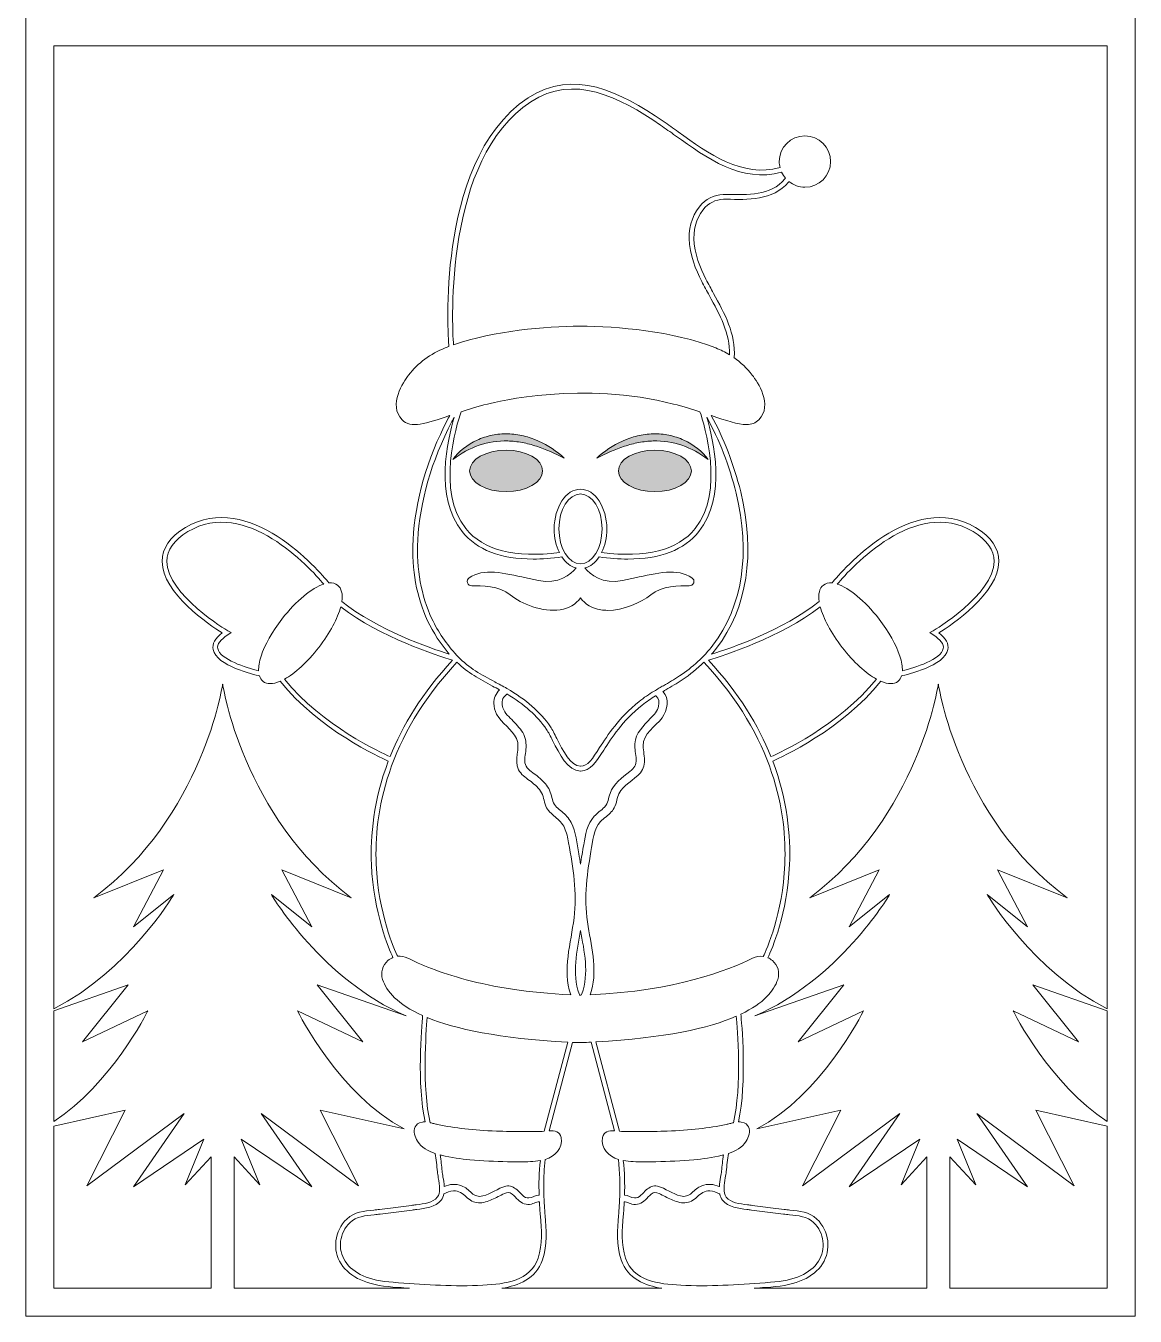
# Model space of a CAD drawing. Header units: centimetres. Extents: x 4.3 to 9.6, y -19.5 to -0.1.
# Drawn here: x 4.34 to 9.63, y -19.51 to -13.36 of the extents above; entities that cross this region are included whole.
import ezdxf

# ---------------------------------------------------------------- set-up
doc = ezdxf.new("R2010")
doc.units = ezdxf.units.CM
doc.header["$MEASUREMENT"] = 0
doc.layers.add('Layer 1', color=7, linetype='Continuous')

# ---------------------------------------------------------------- blocks, each defined once
blk = doc.blocks.new('block 2')
at = {"layer": 'Layer 1', "true_color": 0x71291b}
h = blk.add_hatch(color=26, dxfattribs=at)
h.dxf.hatch_style = 2
edge = h.paths.add_edge_path()
edge.add_spline(control_points=[(6.7678, -15.3309), (6.7678, -15.3309), (6.7501, -15.3247), (6.7501, -15.3247), (6.7384, -15.3202), (6.7262, -15.3175), (6.7141, -15.3139), (6.6896, -15.3082), (6.6646, -15.3047), (6.6393, -15.3038), (6.614, -15.3036), (6.5886, -15.3055), (6.5637, -15.3105), (6.539, -15.3158), (6.5147, -15.3232), (6.492, -15.3341), (6.4467, -15.3554), (6.4056, -15.3865), (6.3774, -15.4267), (6.4156, -15.3964), (6.4579, -15.374), (6.5019, -15.3586), (6.546, -15.3435), (6.5922, -15.3364), (6.6383, -15.3377), (6.6614, -15.3384), (6.6844, -15.3413), (6.7074, -15.3453), (6.7302, -15.3498), (6.7529, -15.3556), (6.7753, -15.3631), (6.8202, -15.3777), (6.8638, -15.3977), (6.9077, -15.4192), (6.8718, -15.386), (6.8303, -15.3586), (6.7849, -15.3384), (6.7849, -15.3384), (6.7678, -15.3309), (6.7678, -15.3309)], knot_values=[0, 0, 0, 0, 1, 1, 1, 2, 2, 2, 3, 3, 3, 4, 4, 4, 5, 5, 5, 6, 6, 6, 7, 7, 7, 8, 8, 8, 9, 9, 9, 10, 10, 10, 11, 11, 11, 12, 12, 12, 13, 13, 13, 13], degree=3, periodic=1)
h = blk.add_hatch(color=26, dxfattribs=at)
h.dxf.hatch_style = 2
edge = h.paths.add_edge_path()
edge.add_spline(control_points=[(7.2627, -15.3453), (7.2856, -15.3413), (7.3086, -15.3384), (7.3317, -15.3377), (7.3778, -15.3364), (7.424, -15.3435), (7.4681, -15.3586), (7.5121, -15.374), (7.5544, -15.3964), (7.5926, -15.4267), (7.5644, -15.3865), (7.5234, -15.3554), (7.478, -15.3341), (7.4553, -15.3232), (7.431, -15.3158), (7.4063, -15.3105), (7.3815, -15.3055), (7.3561, -15.3036), (7.3308, -15.3038), (7.3055, -15.3047), (7.2804, -15.3082), (7.2559, -15.3139), (7.2439, -15.3175), (7.2316, -15.3202), (7.2199, -15.3247), (7.2199, -15.3247), (7.2023, -15.3309), (7.2023, -15.3309), (7.2023, -15.3309), (7.1852, -15.3384), (7.1852, -15.3384), (7.1398, -15.3586), (7.0982, -15.386), (7.0623, -15.4192), (7.1062, -15.3977), (7.1498, -15.3777), (7.1947, -15.3631), (7.2171, -15.3556), (7.2398, -15.3498), (7.2627, -15.3453)], knot_values=[0, 0, 0, 0, 1, 1, 1, 2, 2, 2, 3, 3, 3, 4, 4, 4, 5, 5, 5, 6, 6, 6, 7, 7, 7, 8, 8, 8, 9, 9, 9, 10, 10, 10, 11, 11, 11, 12, 12, 12, 13, 13, 13, 13], degree=3, periodic=1)
h = blk.add_hatch(color=26, dxfattribs=at)
h.dxf.hatch_style = 2
edge = h.paths.add_edge_path()
edge.add_spline(control_points=[(6.6306, -15.3818), (6.5346, -15.3818), (6.4568, -15.426), (6.4568, -15.4806), (6.4568, -15.5352), (6.5346, -15.5795), (6.6306, -15.5795), (6.7265, -15.5795), (6.8043, -15.5352), (6.8043, -15.4806), (6.8043, -15.426), (6.7265, -15.3818), (6.6306, -15.3818)], knot_values=[0, 0, 0, 0, 1, 1, 1, 2, 2, 2, 3, 3, 3, 4, 4, 4, 4], degree=3, periodic=1)
h = blk.add_hatch(color=26, dxfattribs=at)
h.dxf.hatch_style = 2
edge = h.paths.add_edge_path()
edge.add_spline(control_points=[(7.5132, -15.4806), (7.5132, -15.426), (7.4354, -15.3818), (7.3395, -15.3818), (7.2435, -15.3818), (7.1657, -15.426), (7.1657, -15.4806), (7.1657, -15.5352), (7.2435, -15.5795), (7.3395, -15.5795), (7.4354, -15.5795), (7.5132, -15.5352), (7.5132, -15.4806)], knot_values=[0, 0, 0, 0, 1, 1, 1, 2, 2, 2, 3, 3, 3, 4, 4, 4, 4], degree=3, periodic=1)
at = {"layer": 'Layer 1', "lineweight": 0}
for points in [[(4.476, -19.3766), (4.476, -18.6036), (4.8156, -18.5281), (4.6329, -18.889), (5.0973, -18.5431), (4.8551, -18.8938), (5.1912, -18.6666), (5.1023, -18.884), (5.2258, -18.7506), (5.2258, -19.3766), (4.476, -19.3766)], [(9.494, -19.3766), (8.7442, -19.3766), (8.7442, -18.7506), (8.8677, -18.884), (8.7788, -18.6666), (9.1149, -18.8938), (8.8727, -18.5431), (9.3371, -18.889), (9.1544, -18.5281), (9.494, -18.6036), (9.494, -19.3766)]]:
    blk.add_lwpolyline(points, dxfattribs=at)
for points, knots in [([(9.515, -3.1393), (9.2939, -3.1393), (9.1149, -2.9603), (9.1149, -2.7392), (9.1149, -2.7392), (9.1149, -2.055), (9.1149, -2.055), (9.1149, -2.055), (9.0314, -2.055), (9.0314, -2.055), (8.8106, -2.055), (8.6313, -1.8757), (8.6313, -1.6549), (8.6313, -1.6549), (8.6313, -1.0918), (8.6313, -1.0918), (8.6313, -1.0918), (8.423, -1.0918), (8.423, -1.0918), (8.2021, -1.0918), (8.0229, -0.9125), (8.0229, -0.6917), (8.0229, -0.6917), (8.0229, -0.1409), (8.0229, -0.1409), (8.0229, -0.1409), (5.9471, -0.1409), (5.9471, -0.1409), (5.9471, -0.1409), (5.9471, -0.6917), (5.9471, -0.6917), (5.9471, -0.9125), (5.7681, -1.0918), (5.547, -1.0918), (5.547, -1.0918), (5.3387, -1.0918), (5.3387, -1.0918), (5.3387, -1.0918), (5.3387, -1.6549), (5.3387, -1.6549), (5.3387, -1.8757), (5.1597, -2.055), (4.9386, -2.055), (4.9386, -2.055), (4.8553, -2.055), (4.8553, -2.055), (4.8553, -2.055), (4.8553, -2.7392), (4.8553, -2.7392), (4.8553, -2.9603), (4.6761, -3.1393), (4.4552, -3.1393), (4.4552, -3.1393), (4.3427, -3.1393), (4.3427, -3.1393), (4.3427, -3.1393), (4.3427, -19.51), (4.3427, -19.51), (4.3427, -19.51), (5.2258, -19.51), (5.2258, -19.51), (5.2258, -19.51), (5.3347, -19.51), (5.3347, -19.51), (5.3347, -19.51), (8.6353, -19.51), (8.6353, -19.51), (8.6353, -19.51), (8.7442, -19.51), (8.7442, -19.51), (8.7442, -19.51), (9.6273, -19.51), (9.6273, -19.51), (9.6273, -19.51), (9.6273, -3.1393), (9.6273, -3.1393), (9.6273, -3.1393), (9.515, -3.1393), (9.515, -3.1393)], [0, 0, 0, 0, 1, 1, 1, 2, 2, 2, 3, 3, 3, 4, 4, 4, 5, 5, 5, 6, 6, 6, 7, 7, 7, 8, 8, 8, 9, 9, 9, 10, 10, 10, 11, 11, 11, 12, 12, 12, 13, 13, 13, 14, 14, 14, 15, 15, 15, 16, 16, 16, 17, 17, 17, 18, 18, 18, 19, 19, 19, 20, 20, 20, 21, 21, 21, 22, 22, 22, 23, 23, 23, 24, 24, 24, 25, 25, 25, 26, 26, 26, 26]), ([(7.8127, -19.3766), (7.8303, -19.3753), (7.8479, -19.3742), (7.8655, -19.3729), (7.8655, -19.3729), (7.8917, -19.371), (7.8917, -19.371), (8.0141, -19.3622), (8.0946, -19.3262), (8.1376, -19.2609), (8.1808, -19.1947), (8.1696, -19.103), (8.1109, -19.0469), (8.0754, -19.0131), (8.028, -19.0083), (7.9821, -19.004), (7.973, -19.0029), (7.9637, -19.0021), (7.9551, -19.0011), (7.9375, -18.9989), (7.9205, -18.9968), (7.9031, -18.9949), (7.87, -18.9909), (7.8359, -18.9869), (7.8026, -18.9819), (7.7956, -18.9808), (7.7884, -18.98), (7.7807, -18.9789), (7.7433, -18.9744), (7.7007, -18.9693), (7.6793, -18.9424), (7.6625, -18.9213), (7.6692, -18.8818), (7.6748, -18.8504), (7.6767, -18.8399), (7.6783, -18.8301), (7.6791, -18.8213), (7.682, -18.7922), (7.6855, -18.7629), (7.6895, -18.7341), (7.7233, -18.7231), (7.7551, -18.7071), (7.7746, -18.6756), (7.7858, -18.6575), (7.7956, -18.6287), (7.7852, -18.6074), (7.781, -18.5985), (7.7716, -18.5873), (7.7503, -18.5847), (7.7479, -18.5844), (7.7449, -18.5841), (7.7423, -18.5841), (7.7423, -18.5841), (7.7377, -18.5841), (7.7377, -18.5841), (7.7794, -18.395), (7.7521, -18.104), (7.7489, -18.0701), (7.8586, -18.0181), (7.9071, -17.9586), (7.9245, -17.905), (7.9354, -17.8719), (7.9258, -17.8375), (7.8991, -17.8149), (7.8925, -17.809), (7.8853, -17.8045), (7.8778, -17.8013), (7.897, -17.7607), (7.9709, -17.5905), (7.9807, -17.3563), (7.9866, -17.2219), (7.9714, -17.0509), (7.9005, -16.8637), (7.9389, -16.8469), (8.2317, -16.714), (8.4155, -16.4833), (8.4329, -16.4908), (8.4489, -16.4945), (8.463, -16.4945), (8.4761, -16.4945), (8.4878, -16.4913), (8.4972, -16.4841), (8.5054, -16.4774), (8.511, -16.4684), (8.5145, -16.4574), (8.5393, -16.4521), (8.7204, -16.4099), (8.7351, -16.3323), (8.7402, -16.3054), (8.7255, -16.2787), (8.6916, -16.2528), (8.7527, -16.2144), (8.9773, -16.0637), (8.9781, -15.9119), (8.9784, -15.8495), (8.941, -15.7951), (8.8671, -15.7506), (8.5646, -15.5689), (8.2315, -15.9559), (8.1832, -16.0149), (8.1669, -16.0136), (8.1528, -16.0168), (8.1419, -16.025), (8.1229, -16.04), (8.1168, -16.0674), (8.1221, -16.1035), (7.9493, -16.2403), (7.7057, -16.3243), (7.6097, -16.3542), (7.6177, -16.3449), (7.6254, -16.3353), (7.6329, -16.3256), (7.7791, -16.1368), (7.8196, -15.8722), (7.7481, -15.5806), (7.7151, -15.4473), (7.6679, -15.3251), (7.6078, -15.2165), (7.6081, -15.2168), (7.6084, -15.2168), (7.6084, -15.2168), (7.6788, -15.2408), (7.7345, -15.2595), (7.7759, -15.2595), (7.8002, -15.2595), (7.8196, -15.2528), (7.8346, -15.2373), (7.9034, -15.1659), (7.8282, -15.0557), (7.8034, -15.024), (7.7783, -14.9911), (7.7484, -14.9631), (7.7151, -14.9399), (7.7151, -14.9399), (7.7177, -14.9402), (7.7177, -14.9402), (7.7249, -14.8282), (7.6711, -14.7297), (7.6188, -14.6345), (7.6068, -14.6124), (7.594, -14.5894), (7.5828, -14.567), (7.5566, -14.515), (7.5262, -14.4459), (7.5252, -14.3728), (7.5241, -14.3142), (7.5444, -14.2584), (7.5796, -14.224), (7.6065, -14.1973), (7.6417, -14.1837), (7.6815, -14.185), (7.7794, -14.1883), (7.9007, -14.1922), (7.9759, -14.104), (7.9767, -14.1032), (7.9773, -14.1024), (7.9781, -14.1016), (7.9992, -14.1181), (8.0253, -14.1282), (8.0541, -14.1282), (8.1216, -14.1282), (8.1763, -14.0736), (8.1763, -14.0061), (8.1763, -13.9386), (8.1216, -13.8839), (8.0541, -13.8839), (7.9866, -13.8839), (7.9319, -13.9386), (7.9319, -14.0061), (7.9319, -14.0159), (7.9333, -14.0255), (7.9354, -14.0351), (7.7561, -14.084), (7.594, -13.9677), (7.4507, -13.8644), (7.4262, -13.8468), (7.403, -13.8303), (7.3795, -13.814), (7.1728, -13.6726), (6.9519, -13.5609), (6.7359, -13.7022), (6.4993, -13.8572), (6.4091, -14.173), (6.3755, -14.4107), (6.3416, -14.6484), (6.3555, -14.8572), (6.3579, -14.8879), (6.352, -14.8903), (6.3462, -14.8922), (6.3403, -14.8946), (6.2696, -14.9223), (6.2112, -14.9658), (6.1664, -15.024), (6.1418, -15.0557), (6.0666, -15.1659), (6.1354, -15.2373), (6.1757, -15.2795), (6.2499, -15.2547), (6.3616, -15.2168), (6.3616, -15.2168), (6.3619, -15.2168), (6.3622, -15.2165), (6.3587, -15.2227), (6.3558, -15.2285), (6.3528, -15.2344), (6.2533, -15.4257), (6.1962, -15.6246), (6.1874, -15.8098), (6.1805, -15.9522), (6.2037, -16.0816), (6.2568, -16.1949), (6.2837, -16.2518), (6.3184, -16.3051), (6.36, -16.3539), (6.2635, -16.324), (6.0205, -16.24), (5.8479, -16.1035), (5.8532, -16.0674), (5.8471, -16.04), (5.8279, -16.025), (5.8172, -16.0168), (5.8031, -16.0136), (5.7868, -16.0149), (5.7385, -15.9559), (5.4054, -15.5689), (5.1031, -15.7506), (5.029, -15.7951), (4.9916, -15.8495), (4.9919, -15.9119), (4.993, -16.0637), (5.2173, -16.2144), (5.2784, -16.2528), (5.2445, -16.2787), (5.2298, -16.3054), (5.2349, -16.3323), (5.2496, -16.4099), (5.4307, -16.4518), (5.4555, -16.4574), (5.459, -16.4684), (5.4646, -16.4774), (5.4728, -16.4841), (5.4822, -16.4913), (5.4939, -16.4945), (5.507, -16.4945), (5.5211, -16.4945), (5.5371, -16.4908), (5.5545, -16.4833), (5.7383, -16.714), (6.0311, -16.8469), (6.0695, -16.8637), (5.9989, -17.0509), (5.9834, -17.2219), (5.989, -17.3563), (5.9991, -17.5887), (6.0719, -17.758), (6.0917, -17.8002), (6.0834, -17.8037), (6.0754, -17.8085), (6.0679, -17.8149), (6.0413, -17.8375), (6.0317, -17.8719), (6.0423, -17.905), (6.061, -17.9608), (6.1128, -18.0232), (6.2331, -18.0771), (6.2277, -18.1326), (6.2053, -18.4044), (6.2448, -18.5841), (6.2448, -18.5841), (6.2405, -18.5841), (6.2405, -18.5841), (6.2376, -18.5841), (6.2349, -18.5844), (6.2323, -18.5847), (6.2109, -18.5873), (6.2016, -18.5985), (6.197, -18.6074), (6.1869, -18.6287), (6.1968, -18.6575), (6.2082, -18.6756), (6.2275, -18.7071), (6.2592, -18.7231), (6.2931, -18.7341), (6.2971, -18.7629), (6.3005, -18.7922), (6.3035, -18.8213), (6.3043, -18.8301), (6.3059, -18.8399), (6.3077, -18.8504), (6.3107, -18.8674), (6.3141, -18.8866), (6.3139, -18.904), (6.3136, -18.9192), (6.3109, -18.9325), (6.3029, -18.9424), (6.2819, -18.9693), (6.2392, -18.9744), (6.2018, -18.9789), (6.1941, -18.98), (6.1869, -18.9808), (6.18, -18.9819), (6.1466, -18.9869), (6.1125, -18.9909), (6.0794, -18.9949), (6.0621, -18.9968), (6.045, -18.9989), (6.0274, -19.0011), (6.0189, -19.0021), (6.0098, -19.0029), (6.0005, -19.004), (5.9546, -19.0083), (5.9071, -19.0131), (5.8716, -19.0469), (5.8129, -19.103), (5.8015, -19.1947), (5.8449, -19.2609), (5.8879, -19.3262), (5.9682, -19.3622), (6.0911, -19.371), (6.0911, -19.371), (6.117, -19.3729), (6.117, -19.3729), (6.1346, -19.3742), (6.1522, -19.3753), (6.1698, -19.3766), (6.1698, -19.3766), (5.3347, -19.3766), (5.3347, -19.3766), (5.3347, -19.3766), (5.3347, -18.7506), (5.3347, -18.7506), (5.3347, -18.7506), (5.4582, -18.884), (5.4582, -18.884), (5.4582, -18.884), (5.3691, -18.6666), (5.3691, -18.6666), (5.3691, -18.6666), (5.7052, -18.8938), (5.7052, -18.8938), (5.7052, -18.8938), (5.463, -18.5431), (5.463, -18.5431), (5.463, -18.5431), (5.9276, -18.889), (5.9276, -18.889), (5.9276, -18.889), (5.7449, -18.5281), (5.7449, -18.5281), (5.7449, -18.5281), (6.145, -18.6172), (6.145, -18.6172), (5.8385, -18.4566), (5.6422, -18.0661), (5.6364, -18.0539), (5.6364, -18.0539), (5.9474, -18.2019), (5.9474, -18.2019), (5.9474, -18.2019), (5.73, -17.9301), (5.73, -17.9301), (5.73, -17.9301), (6.1549, -18.0784), (6.1549, -18.0784), (5.7561, -17.9082), (5.5201, -17.5126), (5.5129, -17.5004), (5.5129, -17.5004), (5.7052, -17.6535), (5.7052, -17.6535), (5.7052, -17.6535), (5.5619, -17.3817), (5.5619, -17.3817), (5.5619, -17.3817), (5.893, -17.515), (5.893, -17.515), (5.3741, -17.1296), (5.2803, -16.4969), (5.2803, -16.4969), (5.2803, -16.4969), (5.1864, -17.1296), (4.6673, -17.515), (4.6673, -17.515), (4.9986, -17.3817), (4.9986, -17.3817), (4.9986, -17.3817), (4.8551, -17.6535), (4.8551, -17.6535), (4.8551, -17.6535), (5.0477, -17.5004), (5.0477, -17.5004), (5.041, -17.5118), (4.8321, -17.8618), (4.476, -18.0451), (4.476, -18.0451), (4.476, -13.4544), (4.476, -13.4544), (4.476, -13.4544), (9.494, -13.4544), (9.494, -13.4544), (9.494, -13.4544), (9.494, -18.0451), (9.494, -18.0451), (9.1379, -17.8618), (8.929, -17.5118), (8.9223, -17.5004), (8.9223, -17.5004), (9.1149, -17.6535), (9.1149, -17.6535), (9.1149, -17.6535), (8.9714, -17.3817), (8.9714, -17.3817), (8.9714, -17.3817), (9.3027, -17.515), (9.3027, -17.515), (8.7836, -17.1296), (8.6897, -16.4969), (8.6897, -16.4969), (8.6897, -16.4969), (8.5959, -17.1296), (8.077, -17.515), (8.077, -17.515), (8.4081, -17.3817), (8.4081, -17.3817), (8.4081, -17.3817), (8.2648, -17.6535), (8.2648, -17.6535), (8.2648, -17.6535), (8.4571, -17.5004), (8.4571, -17.5004), (8.4499, -17.5126), (8.2139, -17.9082), (7.8151, -18.0784), (7.8151, -18.0784), (8.24, -17.9301), (8.24, -17.9301), (8.24, -17.9301), (8.0226, -18.2019), (8.0226, -18.2019), (8.0226, -18.2019), (8.3336, -18.0539), (8.3336, -18.0539), (8.3278, -18.0661), (8.1315, -18.4566), (7.825, -18.6172), (7.825, -18.6172), (8.2251, -18.5281), (8.2251, -18.5281), (8.2251, -18.5281), (8.0424, -18.889), (8.0424, -18.889), (8.0424, -18.889), (8.507, -18.5431), (8.507, -18.5431), (8.507, -18.5431), (8.2648, -18.8938), (8.2648, -18.8938), (8.2648, -18.8938), (8.6009, -18.6666), (8.6009, -18.6666), (8.6009, -18.6666), (8.5118, -18.884), (8.5118, -18.884), (8.5118, -18.884), (8.6353, -18.7506), (8.6353, -18.7506), (8.6353, -18.7506), (8.6353, -19.3766), (8.6353, -19.3766), (8.6353, -19.3766), (7.8127, -19.3766), (7.8127, -19.3766)], [0, 0, 0, 0, 1, 1, 1, 2, 2, 2, 3, 3, 3, 4, 4, 4, 5, 5, 5, 6, 6, 6, 7, 7, 7, 8, 8, 8, 9, 9, 9, 10, 10, 10, 11, 11, 11, 12, 12, 12, 13, 13, 13, 14, 14, 14, 15, 15, 15, 16, 16, 16, 17, 17, 17, 18, 18, 18, 19, 19, 19, 20, 20, 20, 21, 21, 21, 22, 22, 22, 23, 23, 23, 24, 24, 24, 25, 25, 25, 26, 26, 26, 27, 27, 27, 28, 28, 28, 29, 29, 29, 30, 30, 30, 31, 31, 31, 32, 32, 32, 33, 33, 33, 34, 34, 34, 35, 35, 35, 36, 36, 36, 37, 37, 37, 38, 38, 38, 39, 39, 39, 40, 40, 40, 41, 41, 41, 42, 42, 42, 43, 43, 43, 44, 44, 44, 45, 45, 45, 46, 46, 46, 47, 47, 47, 48, 48, 48, 49, 49, 49, 50, 50, 50, 51, 51, 51, 52, 52, 52, 53, 53, 53, 54, 54, 54, 55, 55, 55, 56, 56, 56, 57, 57, 57, 58, 58, 58, 59, 59, 59, 60, 60, 60, 61, 61, 61, 62, 62, 62, 63, 63, 63, 64, 64, 64, 65, 65, 65, 66, 66, 66, 67, 67, 67, 68, 68, 68, 69, 69, 69, 70, 70, 70, 71, 71, 71, 72, 72, 72, 73, 73, 73, 74, 74, 74, 75, 75, 75, 76, 76, 76, 77, 77, 77, 78, 78, 78, 79, 79, 79, 80, 80, 80, 81, 81, 81, 82, 82, 82, 83, 83, 83, 84, 84, 84, 85, 85, 85, 86, 86, 86, 87, 87, 87, 88, 88, 88, 89, 89, 89, 90, 90, 90, 91, 91, 91, 92, 92, 92, 93, 93, 93, 94, 94, 94, 95, 95, 95, 96, 96, 96, 97, 97, 97, 98, 98, 98, 99, 99, 99, 100, 100, 100, 101, 101, 101, 102, 102, 102, 103, 103, 103, 104, 104, 104, 105, 105, 105, 106, 106, 106, 107, 107, 107, 108, 108, 108, 109, 109, 109, 110, 110, 110, 111, 111, 111, 112, 112, 112, 113, 113, 113, 114, 114, 114, 115, 115, 115, 116, 116, 116, 117, 117, 117, 118, 118, 118, 119, 119, 119, 120, 120, 120, 121, 121, 121, 122, 122, 122, 123, 123, 123, 124, 124, 124, 125, 125, 125, 126, 126, 126, 127, 127, 127, 128, 128, 128, 129, 129, 129, 130, 130, 130, 131, 131, 131, 132, 132, 132, 133, 133, 133, 134, 134, 134, 135, 135, 135, 136, 136, 136, 137, 137, 137, 138, 138, 138, 139, 139, 139, 140, 140, 140, 141, 141, 141, 142, 142, 142, 143, 143, 143, 144, 144, 144, 145, 145, 145, 146, 146, 146, 147, 147, 147, 148, 148, 148, 149, 149, 149, 150, 150, 150, 151, 151, 151, 152, 152, 152, 153, 153, 153, 154, 154, 154, 155, 155, 155, 156, 156, 156, 157, 157, 157, 157]), ([(6.9826, -14.79), (6.8151, -14.7927), (6.5793, -14.8106), (6.38, -14.8799), (6.3731, -14.7818), (6.3334, -13.9927), (6.7481, -13.7215), (6.953, -13.5873), (7.1667, -13.6956), (7.3667, -13.8327), (7.3899, -13.8487), (7.4131, -13.8652), (7.4377, -13.8828), (7.5854, -13.989), (7.7527, -14.1093), (7.9429, -14.0565), (7.9477, -14.0671), (7.9541, -14.077), (7.9618, -14.0858), (7.9607, -14.0869), (7.9599, -14.0882), (7.9589, -14.089), (7.8906, -14.1693), (7.7799, -14.1656), (7.682, -14.1626), (7.6364, -14.161), (7.5953, -14.1765), (7.5636, -14.2077), (7.5244, -14.2467), (7.5014, -14.3086), (7.5025, -14.3731), (7.5038, -14.451), (7.5353, -14.523), (7.5625, -14.5772), (7.574, -14.5998), (7.587, -14.623), (7.599, -14.6454), (7.6476, -14.7345), (7.698, -14.8263), (7.6953, -14.9271), (7.6748, -14.9146), (7.6529, -14.9036), (7.6297, -14.8946), (7.4222, -14.813), (7.1634, -14.7927), (6.9826, -14.79)], [0, 0, 0, 0, 1, 1, 1, 2, 2, 2, 3, 3, 3, 4, 4, 4, 5, 5, 5, 6, 6, 6, 7, 7, 7, 8, 8, 8, 9, 9, 9, 10, 10, 10, 11, 11, 11, 12, 12, 12, 13, 13, 13, 14, 14, 14, 15, 15, 15, 15]), ([(7.1104, -15.757), (7.1104, -15.6529), (7.0538, -15.5678), (6.985, -15.5678), (6.9159, -15.5678), (6.8596, -15.6529), (6.8596, -15.757), (6.8596, -15.7991), (6.8692, -15.838), (6.8844, -15.8695), (6.6716, -15.897), (6.5214, -15.8588), (6.4387, -15.7556), (6.2973, -15.579), (6.3944, -15.2619), (6.4158, -15.1989), (6.4539, -15.1861), (6.4958, -15.1736), (6.5414, -15.1619), (6.5868, -15.1501), (6.9973, -15.0517), (7.4286, -15.1619), (7.4742, -15.1736), (7.5161, -15.1861), (7.5542, -15.1989), (7.5758, -15.2619), (7.6727, -15.579), (7.5313, -15.7556), (7.4486, -15.8588), (7.2987, -15.897), (7.0853, -15.8695), (7.101, -15.838), (7.1104, -15.7991), (7.1104, -15.757)], [0, 0, 0, 0, 1, 1, 1, 2, 2, 2, 3, 3, 3, 4, 4, 4, 5, 5, 5, 6, 6, 6, 7, 7, 7, 8, 8, 8, 9, 9, 9, 10, 10, 10, 11, 11, 11, 11]), ([(6.3835, -15.2243), (6.3515, -15.331), (6.2883, -15.6036), (6.4211, -15.7698), (6.491, -15.857), (6.6044, -15.901), (6.7591, -15.901), (6.8017, -15.901), (6.8476, -15.8978), (6.8964, -15.8909), (6.9146, -15.9181), (6.9378, -15.9367), (6.9639, -15.9434), (6.9389, -15.9719), (6.8791, -16.0232), (6.7849, -16.0037), (6.7652, -15.9997), (6.7452, -15.9952), (6.7255, -15.9906), (6.6209, -15.9666), (6.5219, -15.9439), (6.4542, -15.9898), (6.4462, -15.9952), (6.443, -16.005), (6.4462, -16.0141), (6.4491, -16.0232), (6.4574, -16.0288), (6.4667, -16.0282), (6.5129, -16.0261), (6.598, -16.0285), (6.6497, -16.0712), (6.7033, -16.1152), (6.8052, -16.1552), (6.8879, -16.1429), (6.9303, -16.1365), (6.9631, -16.1173), (6.985, -16.0858), (7.0069, -16.1173), (7.0397, -16.1365), (7.0821, -16.1429), (7.0925, -16.1445), (7.1029, -16.1453), (7.1136, -16.1453), (7.1893, -16.1453), (7.2733, -16.1096), (7.32, -16.0712), (7.3723, -16.0285), (7.4571, -16.0261), (7.5033, -16.0282), (7.5129, -16.0285), (7.5209, -16.0232), (7.5241, -16.0141), (7.5273, -16.005), (7.5238, -15.9952), (7.5158, -15.9898), (7.4481, -15.9439), (7.3491, -15.9666), (7.2445, -15.9906), (7.2248, -15.9952), (7.2048, -15.9997), (7.1851, -16.0037), (7.0909, -16.0232), (7.0311, -15.9719), (7.0058, -15.9434), (7.0319, -15.9367), (7.0554, -15.9181), (7.0736, -15.8909), (7.1224, -15.8978), (7.1683, -15.901), (7.2109, -15.901), (7.3656, -15.901), (7.4793, -15.857), (7.5489, -15.7698), (7.6817, -15.6036), (7.6188, -15.3318), (7.5865, -15.2248), (7.6457, -15.3312), (7.694, -15.4553), (7.7263, -15.5862), (7.7962, -15.8709), (7.7567, -16.1285), (7.6153, -16.3118), (7.5729, -16.3667), (7.5196, -16.4158), (7.4571, -16.4579), (7.4321, -16.4745), (7.4057, -16.4897), (7.38, -16.5044), (7.3731, -16.5086), (7.3659, -16.5126), (7.3587, -16.5169), (7.351, -16.5212), (7.3435, -16.5257), (7.336, -16.5302), (7.3112, -16.5452), (7.287, -16.5612), (7.2643, -16.5799), (7.1667, -16.658), (7.1146, -16.7399), (7.0762, -16.7996), (7.0421, -16.8533), (7.0194, -16.8887), (6.9863, -16.8887), (6.9863, -16.8887), (6.9853, -16.8887), (6.9853, -16.8887), (6.9383, -16.8877), (6.9004, -16.8116), (6.8724, -16.7562), (6.8612, -16.7335), (6.8514, -16.714), (6.842, -16.7002), (6.7929, -16.6295), (6.7252, -16.57), (6.6342, -16.518), (6.6148, -16.5068), (6.5956, -16.4966), (6.5769, -16.4865), (6.5137, -16.4523), (6.4539, -16.4201), (6.4019, -16.3665), (6.4019, -16.3665), (6.4019, -16.3662), (6.4019, -16.3662), (6.4019, -16.3662), (6.4016, -16.3662), (6.4016, -16.3662), (6.3998, -16.3641), (6.3974, -16.3622), (6.3955, -16.3598), (6.3467, -16.3072), (6.3069, -16.2486), (6.2773, -16.1853), (6.2259, -16.0754), (6.2032, -15.9495), (6.2098, -15.8108), (6.2187, -15.6289), (6.2752, -15.4334), (6.3728, -15.2448), (6.3763, -15.2381), (6.38, -15.2312), (6.3835, -15.2243)], [0, 0, 0, 0, 1, 1, 1, 2, 2, 2, 3, 3, 3, 4, 4, 4, 5, 5, 5, 6, 6, 6, 7, 7, 7, 8, 8, 8, 9, 9, 9, 10, 10, 10, 11, 11, 11, 12, 12, 12, 13, 13, 13, 14, 14, 14, 15, 15, 15, 16, 16, 16, 17, 17, 17, 18, 18, 18, 19, 19, 19, 20, 20, 20, 21, 21, 21, 22, 22, 22, 23, 23, 23, 24, 24, 24, 25, 25, 25, 26, 26, 26, 27, 27, 27, 28, 28, 28, 29, 29, 29, 30, 30, 30, 31, 31, 31, 32, 32, 32, 33, 33, 33, 34, 34, 34, 35, 35, 35, 36, 36, 36, 37, 37, 37, 38, 38, 38, 39, 39, 39, 40, 40, 40, 41, 41, 41, 42, 42, 42, 43, 43, 43, 44, 44, 44, 45, 45, 45, 46, 46, 46, 47, 47, 47, 47]), ([(6.7678, -15.3309), (6.7678, -15.3309), (6.7501, -15.3247), (6.7501, -15.3247), (6.7384, -15.3202), (6.7262, -15.3175), (6.7141, -15.3139), (6.6896, -15.3082), (6.6646, -15.3047), (6.6393, -15.3038), (6.614, -15.3036), (6.5886, -15.3055), (6.5637, -15.3105), (6.539, -15.3158), (6.5147, -15.3232), (6.492, -15.3341), (6.4467, -15.3554), (6.4056, -15.3865), (6.3774, -15.4267), (6.4156, -15.3964), (6.4579, -15.374), (6.5019, -15.3586), (6.546, -15.3435), (6.5922, -15.3364), (6.6383, -15.3377), (6.6614, -15.3384), (6.6844, -15.3413), (6.7074, -15.3453), (6.7302, -15.3498), (6.7529, -15.3556), (6.7753, -15.3631), (6.8202, -15.3777), (6.8638, -15.3977), (6.9077, -15.4192), (6.8718, -15.386), (6.8303, -15.3586), (6.7849, -15.3384), (6.7849, -15.3384), (6.7678, -15.3309), (6.7678, -15.3309)], [0, 0, 0, 0, 1, 1, 1, 2, 2, 2, 3, 3, 3, 4, 4, 4, 5, 5, 5, 6, 6, 6, 7, 7, 7, 8, 8, 8, 9, 9, 9, 10, 10, 10, 11, 11, 11, 12, 12, 12, 13, 13, 13, 13]), ([(7.2627, -15.3453), (7.2856, -15.3413), (7.3086, -15.3384), (7.3317, -15.3377), (7.3778, -15.3364), (7.424, -15.3435), (7.4681, -15.3586), (7.5121, -15.374), (7.5544, -15.3964), (7.5926, -15.4267), (7.5644, -15.3865), (7.5234, -15.3554), (7.478, -15.3341), (7.4553, -15.3232), (7.431, -15.3158), (7.4063, -15.3105), (7.3815, -15.3055), (7.3561, -15.3036), (7.3308, -15.3038), (7.3055, -15.3047), (7.2804, -15.3082), (7.2559, -15.3139), (7.2439, -15.3175), (7.2316, -15.3202), (7.2199, -15.3247), (7.2199, -15.3247), (7.2023, -15.3309), (7.2023, -15.3309), (7.2023, -15.3309), (7.1852, -15.3384), (7.1852, -15.3384), (7.1398, -15.3586), (7.0982, -15.386), (7.0623, -15.4192), (7.1062, -15.3977), (7.1498, -15.3777), (7.1947, -15.3631), (7.2171, -15.3556), (7.2398, -15.3498), (7.2627, -15.3453)], [0, 0, 0, 0, 1, 1, 1, 2, 2, 2, 3, 3, 3, 4, 4, 4, 5, 5, 5, 6, 6, 6, 7, 7, 7, 8, 8, 8, 9, 9, 9, 10, 10, 10, 11, 11, 11, 12, 12, 12, 13, 13, 13, 13]), ([(6.6306, -15.3818), (6.5346, -15.3818), (6.4568, -15.426), (6.4568, -15.4806), (6.4568, -15.5352), (6.5346, -15.5795), (6.6306, -15.5795), (6.7265, -15.5795), (6.8043, -15.5352), (6.8043, -15.4806), (6.8043, -15.426), (6.7265, -15.3818), (6.6306, -15.3818)], [0, 0, 0, 0, 1, 1, 1, 2, 2, 2, 3, 3, 3, 4, 4, 4, 4]), ([(7.5132, -15.4806), (7.5132, -15.426), (7.4354, -15.3818), (7.3395, -15.3818), (7.2435, -15.3818), (7.1657, -15.426), (7.1657, -15.4806), (7.1657, -15.5352), (7.2435, -15.5795), (7.3395, -15.5795), (7.4354, -15.5795), (7.5132, -15.5352), (7.5132, -15.4806)], [0, 0, 0, 0, 1, 1, 1, 2, 2, 2, 3, 3, 3, 4, 4, 4, 4]), ([(5.3045, -16.2422), (5.3016, -16.2406), (5.0156, -16.0709), (5.0146, -15.9117), (5.0143, -15.8578), (5.0479, -15.8103), (5.1149, -15.77), (5.3888, -15.6052), (5.6953, -15.9413), (5.7617, -16.0202), (5.7054, -16.0381), (5.6313, -16.0984), (5.5627, -16.1867), (5.5166, -16.2467), (5.4811, -16.3094), (5.4632, -16.3638), (5.4547, -16.3905), (5.451, -16.4137), (5.4515, -16.4331), (5.3928, -16.4193), (5.2669, -16.3795), (5.257, -16.3278), (5.2533, -16.3075), (5.2696, -16.2851), (5.3051, -16.2614), (5.3051, -16.2614), (5.3203, -16.2515), (5.3203, -16.2515), (5.3203, -16.2515), (5.3045, -16.2422), (5.3045, -16.2422)], [0, 0, 0, 0, 1, 1, 1, 2, 2, 2, 3, 3, 3, 4, 4, 4, 5, 5, 5, 6, 6, 6, 7, 7, 7, 8, 8, 8, 9, 9, 9, 10, 10, 10, 10]), ([(6.985, -15.9237), (6.9285, -15.9237), (6.8823, -15.849), (6.8823, -15.757), (6.8823, -15.6652), (6.9285, -15.5905), (6.985, -15.5905), (7.0415, -15.5905), (7.0877, -15.6652), (7.0877, -15.757), (7.0877, -15.849), (7.0415, -15.9237), (6.985, -15.9237)], [0, 0, 0, 0, 1, 1, 1, 2, 2, 2, 3, 3, 3, 4, 4, 4, 4]), ([(8.6647, -16.2614), (8.7004, -16.2851), (8.7167, -16.3075), (8.713, -16.3278), (8.7033, -16.3795), (8.5772, -16.4193), (8.5185, -16.4331), (8.519, -16.4137), (8.5153, -16.3905), (8.5065, -16.3638), (8.4889, -16.3094), (8.4534, -16.2467), (8.4073, -16.1867), (8.3387, -16.0984), (8.2646, -16.0381), (8.2083, -16.0202), (8.2747, -15.9413), (8.5812, -15.6052), (8.8554, -15.77), (8.9218, -15.8103), (8.9557, -15.8578), (8.9554, -15.9117), (8.9546, -16.0709), (8.6681, -16.2406), (8.6655, -16.2422), (8.6655, -16.2422), (8.6497, -16.2515), (8.6497, -16.2515), (8.6497, -16.2515), (8.6647, -16.2614), (8.6647, -16.2614)], [0, 0, 0, 0, 1, 1, 1, 2, 2, 2, 3, 3, 3, 4, 4, 4, 5, 5, 5, 6, 6, 6, 7, 7, 7, 8, 8, 8, 9, 9, 9, 10, 10, 10, 10]), ([(5.7383, -16.3224), (5.7924, -16.2523), (5.8284, -16.1832), (5.8428, -16.128), (6.0333, -16.275), (6.3008, -16.3603), (6.3758, -16.3825), (6.2307, -16.5385), (6.1368, -16.6951), (6.0778, -16.8426), (6.0381, -16.8253), (5.7548, -16.6961), (5.575, -16.4732), (5.6252, -16.4457), (5.6833, -16.3929), (5.7383, -16.3224)], [0, 0, 0, 0, 1, 1, 1, 2, 2, 2, 3, 3, 3, 4, 4, 4, 5, 5, 5, 5]), ([(8.2317, -16.3224), (8.2864, -16.3929), (8.3448, -16.4457), (8.395, -16.4732), (8.2152, -16.6959), (7.9322, -16.8253), (7.8922, -16.8426), (7.8332, -16.6951), (7.7396, -16.5385), (7.5942, -16.3825), (7.6692, -16.3603), (7.9367, -16.275), (8.1272, -16.128), (8.1416, -16.1832), (8.1776, -16.2523), (8.2317, -16.3224)], [0, 0, 0, 0, 1, 1, 1, 2, 2, 2, 3, 3, 3, 4, 4, 4, 5, 5, 5, 5]), ([(6.3966, -16.3931), (6.4483, -16.4427), (6.5054, -16.4737), (6.5662, -16.5065), (6.5772, -16.5124), (6.5884, -16.5182), (6.5996, -16.5244), (6.5806, -16.5412), (6.5721, -16.5644), (6.5721, -16.5881), (6.5721, -16.6057), (6.5769, -16.6236), (6.5854, -16.6399), (6.6092, -16.6849), (6.6596, -16.7106), (6.6804, -16.757), (6.7012, -16.8044), (6.6654, -16.857), (6.69, -16.905), (6.7012, -16.9274), (6.7225, -16.9418), (6.7423, -16.9565), (6.7612, -16.9706), (6.7807, -16.9866), (6.7943, -17.0066), (6.8095, -17.029), (6.8097, -17.0539), (6.8199, -17.0781), (6.829, -17.0997), (6.8463, -17.1152), (6.8642, -17.1299), (6.8826, -17.1451), (6.8988, -17.1603), (6.909, -17.1824), (6.9194, -17.2046), (6.9239, -17.2291), (6.9282, -17.2531), (6.9495, -17.3713), (6.9693, -17.4916), (6.9543, -17.6116), (6.9394, -17.7324), (6.8978, -17.8578), (6.9383, -17.9776), (6.7348, -17.969), (6.5697, -17.9402), (6.4411, -17.9061), (6.3125, -17.8719), (6.2205, -17.8325), (6.1624, -17.8031), (6.1466, -17.7954), (6.1301, -17.7925), (6.1141, -17.7943), (6.0984, -17.7621), (6.0215, -17.5919), (6.0117, -17.3545), (6.0015, -17.1133), (6.0607, -16.7516), (6.3966, -16.3931)], [0, 0, 0, 0, 1, 1, 1, 2, 2, 2, 3, 3, 3, 4, 4, 4, 5, 5, 5, 6, 6, 6, 7, 7, 7, 8, 8, 8, 9, 9, 9, 10, 10, 10, 11, 11, 11, 12, 12, 12, 13, 13, 13, 14, 14, 14, 15, 15, 15, 16, 16, 16, 17, 17, 17, 18, 18, 18, 19, 19, 19, 19]), ([(7.0317, -17.9776), (7.0677, -17.8717), (7.0391, -17.7591), (7.0215, -17.6524), (7.0122, -17.5937), (7.0085, -17.5353), (7.0117, -17.4761), (7.0151, -17.4153), (7.0242, -17.3547), (7.0346, -17.2947), (7.0426, -17.2475), (7.0464, -17.1886), (7.081, -17.152), (7.0968, -17.1355), (7.1168, -17.1235), (7.1317, -17.1064), (7.1386, -17.0984), (7.1448, -17.0899), (7.149, -17.0805), (7.1554, -17.0667), (7.1568, -17.0517), (7.161, -17.0373), (7.1749, -16.9877), (7.2229, -16.965), (7.2581, -16.9327), (7.2768, -16.9159), (7.2878, -16.8943), (7.2896, -16.8693), (7.2918, -16.8429), (7.2837, -16.817), (7.2832, -16.7906), (7.2824, -16.733), (7.3427, -16.6991), (7.3734, -16.6575), (7.4009, -16.6201), (7.4086, -16.567), (7.3779, -16.5318), (7.3824, -16.5294), (7.387, -16.5268), (7.3915, -16.5241), (7.4174, -16.5092), (7.4438, -16.4937), (7.4697, -16.4766), (7.5075, -16.4513), (7.542, -16.423), (7.5729, -16.3929), (7.9093, -16.7514), (7.9685, -17.1133), (7.9583, -17.3545), (7.9485, -17.5929), (7.8708, -17.7636), (7.8556, -17.7949), (7.8388, -17.7922), (7.8212, -17.7949), (7.8047, -17.8031), (7.6887, -17.8618), (7.4374, -17.96), (7.0317, -17.9776)], [0, 0, 0, 0, 1, 1, 1, 2, 2, 2, 3, 3, 3, 4, 4, 4, 5, 5, 5, 6, 6, 6, 7, 7, 7, 8, 8, 8, 9, 9, 9, 10, 10, 10, 11, 11, 11, 12, 12, 12, 13, 13, 13, 14, 14, 14, 15, 15, 15, 16, 16, 16, 17, 17, 17, 18, 18, 18, 19, 19, 19, 19]), ([(7.0002, -17.2624), (6.9949, -17.2934), (6.9895, -17.3246), (6.985, -17.3558), (6.9826, -17.3393), (6.9799, -17.3225), (6.9773, -17.3059), (6.969, -17.2563), (6.9642, -17.2016), (6.9405, -17.1565), (6.9292, -17.1355), (6.9132, -17.1195), (6.8954, -17.1045), (6.8786, -17.0909), (6.8602, -17.0773), (6.8538, -17.0557), (6.8466, -17.0312), (6.8431, -17.0082), (6.8284, -16.9866), (6.8148, -16.9666), (6.7975, -16.9498), (6.7785, -16.9349), (6.7612, -16.921), (6.7375, -16.9087), (6.726, -16.8887), (6.714, -16.8679), (6.7209, -16.841), (6.7239, -16.8186), (6.7276, -16.79), (6.7271, -16.7636), (6.7145, -16.737), (6.7028, -16.7124), (6.683, -16.6924), (6.6641, -16.6732), (6.6457, -16.6551), (6.6246, -16.6359), (6.6156, -16.6108), (6.6092, -16.5932), (6.6084, -16.5665), (6.6252, -16.5537), (6.6289, -16.551), (6.6318, -16.5476), (6.6334, -16.5436), (6.7161, -16.5924), (6.7783, -16.6479), (6.8234, -16.7132), (6.8322, -16.7255), (6.8418, -16.7452), (6.8524, -16.7663), (6.8842, -16.8303), (6.9242, -16.9098), (6.9847, -16.9114), (6.9847, -16.9114), (6.9866, -16.9114), (6.9866, -16.9114), (7.0317, -16.9114), (7.0586, -16.8695), (7.0954, -16.8119), (7.1328, -16.7532), (7.1837, -16.6735), (7.2784, -16.5972), (7.2987, -16.5807), (7.3208, -16.5662), (7.343, -16.5526), (7.3438, -16.5529), (7.3443, -16.5534), (7.3448, -16.5537), (7.3587, -16.5644), (7.3608, -16.586), (7.3571, -16.6017), (7.3518, -16.6249), (7.3352, -16.6436), (7.3192, -16.6599), (7.2854, -16.6948), (7.2472, -16.7295), (7.244, -16.7815), (7.2421, -16.8063), (7.2496, -16.8309), (7.2504, -16.8557), (7.2512, -16.8815), (7.2403, -16.8975), (7.2203, -16.913), (7.1821, -16.9426), (7.1426, -16.9712), (7.1256, -17.0184), (7.117, -17.0416), (7.1178, -17.0643), (7.0997, -17.0829), (7.0842, -17.0987), (7.065, -17.1104), (7.0504, -17.1269), (7.017, -17.1645), (7.0085, -17.2144), (7.0002, -17.2624)], [0, 0, 0, 0, 1, 1, 1, 2, 2, 2, 3, 3, 3, 4, 4, 4, 5, 5, 5, 6, 6, 6, 7, 7, 7, 8, 8, 8, 9, 9, 9, 10, 10, 10, 11, 11, 11, 12, 12, 12, 13, 13, 13, 14, 14, 14, 15, 15, 15, 16, 16, 16, 17, 17, 17, 18, 18, 18, 19, 19, 19, 20, 20, 20, 21, 21, 21, 22, 22, 22, 23, 23, 23, 24, 24, 24, 25, 25, 25, 26, 26, 26, 27, 27, 27, 28, 28, 28, 29, 29, 29, 30, 30, 30, 31, 31, 31, 31]), ([(6.9911, -17.9738), (6.9906, -17.9757), (6.9901, -17.9773), (6.9901, -17.9789), (6.9879, -17.9792), (6.9858, -17.9792), (6.9834, -17.9792), (6.9834, -17.9792), (6.9799, -17.9792), (6.9799, -17.9792), (6.9799, -17.9773), (6.9794, -17.9757), (6.9789, -17.9738), (6.9426, -17.8754), (6.9682, -17.7711), (6.985, -17.6708), (7.0029, -17.7716), (7.0271, -17.8754), (6.9911, -17.9738)], [0, 0, 0, 0, 1, 1, 1, 2, 2, 2, 3, 3, 3, 4, 4, 4, 5, 5, 5, 6, 6, 6, 6]), ([(4.9242, -18.0539), (4.9186, -18.0653), (4.7476, -18.4054), (4.476, -18.5815), (4.476, -18.5815), (4.476, -18.0539), (4.476, -18.0539), (4.476, -18.0539), (4.8305, -17.9301), (4.8305, -17.9301), (4.8305, -17.9301), (4.6129, -18.2019), (4.6129, -18.2019), (4.6129, -18.2019), (4.9242, -18.0539), (4.9242, -18.0539)], [0, 0, 0, 0, 1, 1, 1, 2, 2, 2, 3, 3, 3, 4, 4, 4, 5, 5, 5, 5]), ([(9.494, -18.5815), (9.2224, -18.4054), (9.0514, -18.0653), (9.0458, -18.0539), (9.0458, -18.0539), (9.3571, -18.2019), (9.3571, -18.2019), (9.3571, -18.2019), (9.1395, -17.9301), (9.1395, -17.9301), (9.1395, -17.9301), (9.494, -18.0539), (9.494, -18.0539), (9.494, -18.0539), (9.494, -18.5815), (9.494, -18.5815)], [0, 0, 0, 0, 1, 1, 1, 2, 2, 2, 3, 3, 3, 4, 4, 4, 5, 5, 5, 5]), ([(7.3984, -18.6276), (7.3576, -18.6292), (7.3126, -18.6298), (7.2568, -18.6295), (7.2336, -18.6295), (7.2104, -18.6295), (7.1872, -18.6292), (7.1829, -18.6292), (7.1773, -18.6287), (7.1712, -18.6279), (7.1707, -18.6279), (7.1704, -18.6279), (7.1704, -18.6279), (7.1704, -18.6279), (7.0584, -18.2027), (7.0584, -18.2027), (7.3878, -18.1838), (7.5966, -18.1371), (7.7271, -18.08), (7.7321, -18.1371), (7.7545, -18.4145), (7.7137, -18.5876), (7.7079, -18.5887), (7.7017, -18.5903), (7.6961, -18.5919), (7.6903, -18.5935), (7.6844, -18.5951), (7.6788, -18.5962), (7.5961, -18.6138), (7.507, -18.6239), (7.3984, -18.6276)], [0, 0, 0, 0, 1, 1, 1, 2, 2, 2, 3, 3, 3, 4, 4, 4, 5, 5, 5, 6, 6, 6, 7, 7, 7, 8, 8, 8, 9, 9, 9, 10, 10, 10, 10]), ([(6.2549, -18.0864), (6.3883, -18.1414), (6.598, -18.1859), (6.9239, -18.2035), (6.9239, -18.2035), (6.8124, -18.6279), (6.8124, -18.6279), (6.8122, -18.6279), (6.8116, -18.6279), (6.8116, -18.6279), (6.8052, -18.6287), (6.7993, -18.6292), (6.7953, -18.6292), (6.7721, -18.6295), (6.7489, -18.6295), (6.7257, -18.6295), (6.67, -18.6298), (6.6252, -18.6292), (6.5841, -18.6276), (6.4755, -18.6239), (6.3864, -18.6138), (6.3037, -18.5962), (6.2981, -18.5951), (6.2923, -18.5935), (6.2864, -18.5919), (6.2805, -18.5903), (6.2747, -18.5887), (6.2688, -18.5876), (6.2296, -18.4201), (6.2488, -18.1552), (6.2549, -18.0864)], [0, 0, 0, 0, 1, 1, 1, 2, 2, 2, 3, 3, 3, 4, 4, 4, 5, 5, 5, 6, 6, 6, 7, 7, 7, 8, 8, 8, 9, 9, 9, 10, 10, 10, 10]), ([(6.611, -19.3766), (6.6876, -19.3644), (6.7727, -19.3326), (6.8041, -19.2409), (6.8282, -19.171), (6.8218, -19.0936), (6.8164, -19.0315), (6.8151, -19.0149), (6.8138, -18.9984), (6.813, -18.9816), (6.8119, -18.9685), (6.8114, -18.9555), (6.8108, -18.9421), (6.8103, -18.9242), (6.8097, -18.9064), (6.8097, -18.888), (6.8097, -18.8477), (6.8116, -18.8058), (6.8172, -18.7623), (6.8626, -18.749), (6.9015, -18.7103), (6.8927, -18.6575), (6.8882, -18.63), (6.8612, -18.6255), (6.8359, -18.6263), (6.8359, -18.6263), (6.9469, -18.2046), (6.9469, -18.2046), (6.9565, -18.2051), (6.9661, -18.2056), (6.9757, -18.2059), (6.9757, -18.2059), (6.9917, -18.2059), (6.9917, -18.2059), (7.0066, -18.2054), (7.0213, -18.2046), (7.0354, -18.2038), (7.0354, -18.2038), (7.1466, -18.6263), (7.1466, -18.6263), (7.1216, -18.6255), (7.0944, -18.63), (7.0898, -18.6575), (7.081, -18.71), (7.12, -18.749), (7.1653, -18.7623), (7.1731, -18.825), (7.1741, -18.8848), (7.1717, -18.9413), (7.1712, -18.9549), (7.1707, -18.9685), (7.1696, -18.9816), (7.1688, -18.9987), (7.1675, -19.0152), (7.1661, -19.0315), (7.1608, -19.0936), (7.1544, -19.171), (7.1784, -19.2409), (7.2099, -19.3326), (7.295, -19.3644), (7.3718, -19.3766), (7.3718, -19.3766), (6.611, -19.3766), (6.611, -19.3766)], [0, 0, 0, 0, 1, 1, 1, 2, 2, 2, 3, 3, 3, 4, 4, 4, 5, 5, 5, 6, 6, 6, 7, 7, 7, 8, 8, 8, 9, 9, 9, 10, 10, 10, 11, 11, 11, 12, 12, 12, 13, 13, 13, 14, 14, 14, 15, 15, 15, 16, 16, 16, 17, 17, 17, 18, 18, 18, 19, 19, 19, 20, 20, 20, 21, 21, 21, 21]), ([(6.3227, -18.7429), (6.3691, -18.7551), (6.4168, -18.7605), (6.4574, -18.7639), (6.5171, -18.7693), (6.578, -18.7725), (6.638, -18.7738), (6.638, -18.7738), (6.6518, -18.7741), (6.6518, -18.7741), (6.667, -18.7743), (6.6825, -18.7746), (6.698, -18.7746), (6.73, -18.7746), (6.7623, -18.773), (6.794, -18.7671), (6.7871, -18.8253), (6.786, -18.8808), (6.7879, -18.9333), (6.7879, -18.9333), (6.7857, -18.9333), (6.7857, -18.9333), (6.7692, -18.9336), (6.7556, -18.9442), (6.7396, -18.9464), (6.7156, -18.9493), (6.6991, -18.9216), (6.6833, -18.9082), (6.667, -18.8946), (6.6505, -18.8856), (6.6289, -18.8906), (6.5902, -18.8997), (6.5587, -18.928), (6.5195, -18.9368), (6.499, -18.9416), (6.4822, -18.9373), (6.4665, -18.9226), (6.4513, -18.9088), (6.4376, -18.8957), (6.4182, -18.8882), (6.3912, -18.8778), (6.3619, -18.8805), (6.336, -18.8917), (6.3352, -18.8762), (6.3326, -18.8608), (6.3299, -18.8466), (6.3283, -18.8365), (6.3267, -18.8271), (6.3262, -18.8191), (6.3235, -18.7933), (6.32, -18.7671), (6.3168, -18.7413), (6.3187, -18.7418), (6.3208, -18.7423), (6.3227, -18.7429)], [0, 0, 0, 0, 1, 1, 1, 2, 2, 2, 3, 3, 3, 4, 4, 4, 5, 5, 5, 6, 6, 6, 7, 7, 7, 8, 8, 8, 9, 9, 9, 10, 10, 10, 11, 11, 11, 12, 12, 12, 13, 13, 13, 14, 14, 14, 15, 15, 15, 16, 16, 16, 17, 17, 17, 18, 18, 18, 18]), ([(7.6567, -18.8191), (7.6559, -18.8271), (7.6543, -18.8365), (7.6524, -18.8466), (7.65, -18.861), (7.6473, -18.8768), (7.6465, -18.8922), (7.646, -18.892), (7.6457, -18.892), (7.6452, -18.8917), (7.6193, -18.8805), (7.5902, -18.8778), (7.563, -18.8882), (7.5436, -18.8957), (7.53, -18.9088), (7.515, -18.9226), (7.499, -18.9373), (7.4825, -18.9416), (7.4617, -18.9368), (7.4227, -18.928), (7.391, -18.8997), (7.3523, -18.8906), (7.3307, -18.8856), (7.3142, -18.8946), (7.2982, -18.9082), (7.2822, -18.9216), (7.2656, -18.9493), (7.2416, -18.9464), (7.2259, -18.9442), (7.2123, -18.9336), (7.1955, -18.9333), (7.1955, -18.9333), (7.1947, -18.9333), (7.1947, -18.9333), (7.1965, -18.8808), (7.1955, -18.8253), (7.1885, -18.7671), (7.2203, -18.773), (7.2525, -18.7746), (7.2845, -18.7746), (7.3, -18.7746), (7.3155, -18.7743), (7.3307, -18.7741), (7.3307, -18.7741), (7.3446, -18.7738), (7.3446, -18.7738), (7.4046, -18.7725), (7.4654, -18.7693), (7.5252, -18.7639), (7.5657, -18.7605), (7.6134, -18.7551), (7.6599, -18.7429), (7.6617, -18.7423), (7.6639, -18.7418), (7.6657, -18.7413), (7.6623, -18.7671), (7.6591, -18.7933), (7.6567, -18.8191)], [0, 0, 0, 0, 1, 1, 1, 2, 2, 2, 3, 3, 3, 4, 4, 4, 5, 5, 5, 6, 6, 6, 7, 7, 7, 8, 8, 8, 9, 9, 9, 10, 10, 10, 11, 11, 11, 12, 12, 12, 13, 13, 13, 14, 14, 14, 15, 15, 15, 16, 16, 16, 17, 17, 17, 18, 18, 18, 19, 19, 19, 19]), ([(6.3208, -18.9565), (6.3275, -18.948), (6.3318, -18.9381), (6.3339, -18.9274), (6.3475, -18.9186), (6.3632, -18.913), (6.3798, -18.9128), (6.4054, -18.912), (6.4232, -18.9242), (6.4411, -18.9413), (6.4579, -18.957), (6.4753, -18.9685), (6.499, -18.9696), (6.5211, -18.9707), (6.5433, -18.9629), (6.5633, -18.9541), (6.5833, -18.9453), (6.6022, -18.9341), (6.6222, -18.9256), (6.6372, -18.9192), (6.6465, -18.9181), (6.6593, -18.9282), (6.6697, -18.9365), (6.6777, -18.9466), (6.6876, -18.9555), (6.7055, -18.9717), (6.7273, -18.9816), (6.7516, -18.9752), (6.7601, -18.9731), (6.7681, -18.9688), (6.7767, -18.9664), (6.7823, -18.9645), (6.786, -18.964), (6.7892, -18.9653), (6.7903, -18.9885), (6.7921, -19.0112), (6.7937, -19.0333), (6.7991, -19.0934), (6.8052, -19.168), (6.7828, -19.2334), (6.7457, -19.3414), (6.6278, -19.3566), (6.5201, -19.3625), (6.3867, -19.3697), (6.2504, -19.3598), (6.1184, -19.3505), (6.1184, -19.3505), (6.0925, -19.3484), (6.0925, -19.3484), (5.9775, -19.3404), (5.9026, -19.3075), (5.8639, -19.2483), (5.8263, -19.1912), (5.8364, -19.1118), (5.8871, -19.0635), (5.917, -19.0347), (5.9604, -19.0304), (6.0026, -19.0264), (6.0119, -19.0256), (6.0213, -19.0245), (6.0303, -19.0235), (6.0477, -19.0213), (6.065, -19.0192), (6.0821, -19.0173), (6.1154, -19.0133), (6.1496, -19.0093), (6.1834, -19.0043), (6.1901, -19.0032), (6.197, -19.0024), (6.2048, -19.0016), (6.2445, -18.9965), (6.2936, -18.9904), (6.3208, -18.9565)], [0, 0, 0, 0, 1, 1, 1, 2, 2, 2, 3, 3, 3, 4, 4, 4, 5, 5, 5, 6, 6, 6, 7, 7, 7, 8, 8, 8, 9, 9, 9, 10, 10, 10, 11, 11, 11, 12, 12, 12, 13, 13, 13, 14, 14, 14, 15, 15, 15, 16, 16, 16, 17, 17, 17, 18, 18, 18, 19, 19, 19, 20, 20, 20, 21, 21, 21, 22, 22, 22, 23, 23, 23, 24, 24, 24, 24]), ([(7.4625, -19.3625), (7.355, -19.3566), (7.2368, -19.3414), (7.2, -19.2334), (7.1773, -19.168), (7.1837, -19.0934), (7.1888, -19.0333), (7.1904, -19.0112), (7.1923, -18.9883), (7.1933, -18.9651), (7.1963, -18.9643), (7.1997, -18.9648), (7.2045, -18.9664), (7.2133, -18.9688), (7.2213, -18.9731), (7.2299, -18.9752), (7.2541, -18.9816), (7.276, -18.9717), (7.2939, -18.9555), (7.3035, -18.9466), (7.3118, -18.9365), (7.3219, -18.9282), (7.335, -18.9181), (7.344, -18.9192), (7.359, -18.9256), (7.3792, -18.9341), (7.3979, -18.9453), (7.4179, -18.9541), (7.4382, -18.9629), (7.4601, -18.9707), (7.4825, -18.9696), (7.5059, -18.9685), (7.5235, -18.957), (7.5401, -18.9413), (7.558, -18.9242), (7.5758, -18.912), (7.6017, -18.9128), (7.618, -18.913), (7.6337, -18.9186), (7.6473, -18.9274), (7.6479, -18.928), (7.6484, -18.9282), (7.6489, -18.9285), (7.6511, -18.9386), (7.6551, -18.9482), (7.6617, -18.9565), (7.6889, -18.9904), (7.738, -18.9965), (7.7778, -19.0016), (7.7852, -19.0024), (7.7924, -19.0032), (7.7991, -19.0043), (7.833, -19.0093), (7.8671, -19.0133), (7.9005, -19.0173), (7.9178, -19.0192), (7.9349, -19.0213), (7.9522, -19.0235), (7.9613, -19.0245), (7.9703, -19.0256), (7.9799, -19.0264), (8.0221, -19.0304), (8.0653, -19.0347), (8.0954, -19.0635), (8.1461, -19.1118), (8.1563, -19.1912), (8.1187, -19.2483), (8.08, -19.3075), (8.005, -19.3404), (7.8898, -19.3484), (7.8898, -19.3484), (7.8642, -19.3505), (7.8642, -19.3505), (7.7321, -19.3598), (7.5958, -19.3697), (7.4625, -19.3625)], [0, 0, 0, 0, 1, 1, 1, 2, 2, 2, 3, 3, 3, 4, 4, 4, 5, 5, 5, 6, 6, 6, 7, 7, 7, 8, 8, 8, 9, 9, 9, 10, 10, 10, 11, 11, 11, 12, 12, 12, 13, 13, 13, 14, 14, 14, 15, 15, 15, 16, 16, 16, 17, 17, 17, 18, 18, 18, 19, 19, 19, 20, 20, 20, 21, 21, 21, 22, 22, 22, 23, 23, 23, 24, 24, 24, 25, 25, 25, 25])]:
    blk.add_open_spline(points, degree=3, knots=knots, dxfattribs=at)

msp = doc.modelspace()

# ---------------------------------------------------------------- block references
at = {"layer": 'Layer 1'}
msp.add_blockref('block 2', (0, 0), dxfattribs=at)

doc.saveas('drawing.dxf')
